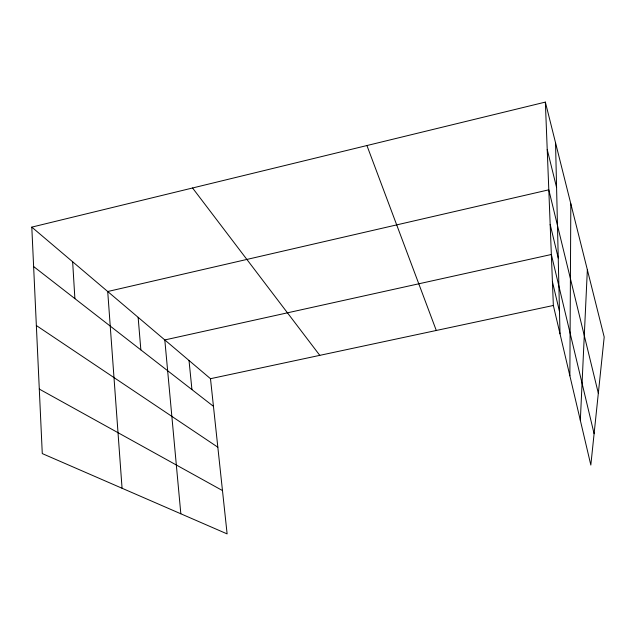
<?xml version="1.0" encoding="UTF-8"?>
<svg xmlns="http://www.w3.org/2000/svg" width="636" height="636" viewBox="0 0 636 636"><rect width="100%" height="100%" fill="white"/><g stroke="black" fill="none" stroke-linecap="round" stroke-linejoin="round"><path stroke-width="0.95" d="M569.864 375.804L570.826 203.79M580.334 420.396L587.354 269.767M31.8 227.124L210.492 378.698L227.116 533.898L42.278 453.587L31.8 227.124L545.354 102.102L604.2 337.032L590.828 465.051L553.352 305.471L545.354 102.102M210.492 378.698L553.352 305.471M39.289 389.073L222.473 490.563M36.355 325.537L217.83 447.203M33.621 266.54L213.45 406.332M192.557 187.986L319.789 355.357M366.932 145.541L436.288 330.474M547.222 149.547L556.587 187.525M598.325 393.255L548.804 189.822L107.715 291.519L122.064 488.257M550.164 224.436L558.233 257.946M594.096 433.728L551.348 254.495L164.804 339.942L180.831 513.793M552.414 281.605L559.481 311.505M189.019 360.485L191.937 389.606M138.139 317.332L140.858 349.903M72.647 261.77L74.889 298.618M555.538 142.758L560.006 333.828"/></g></svg>
